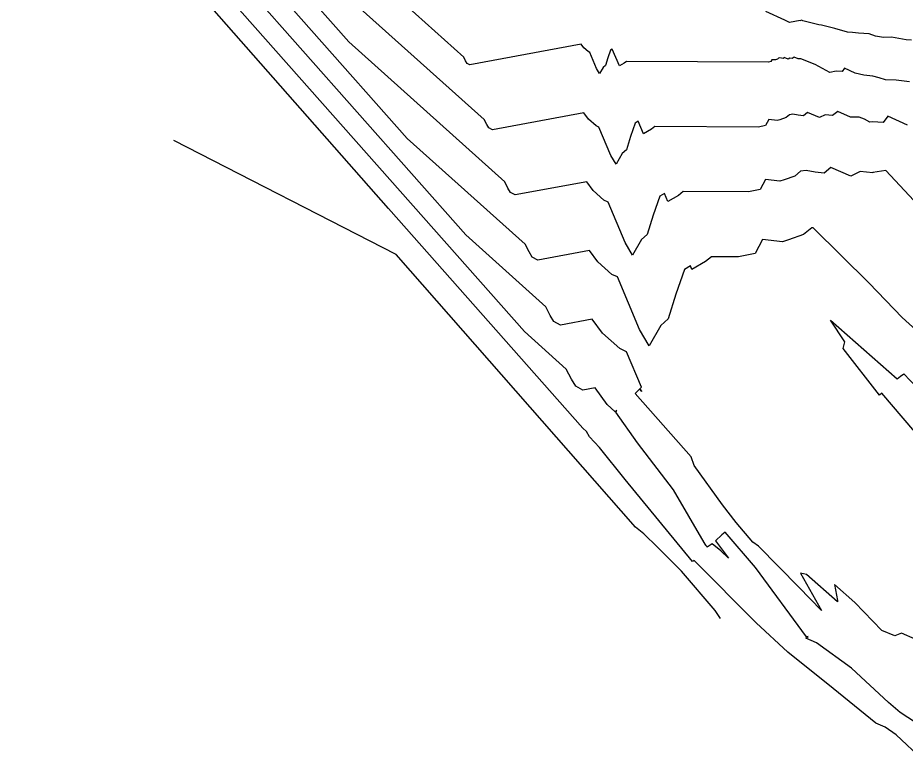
# Model space of a CAD drawing. Header units: inches. Extents: x 792284 to 793904, y 2487823 to 2489248.
# Drawn here: x 792768 to 793322, y 2487895 to 2488357 of the extents above; entities that cross this region are included whole.
import ezdxf

# ---------------------------------------------------------------- set-up
doc = ezdxf.new("R2010")
doc.units = ezdxf.units.IN
doc.header["$MEASUREMENT"] = 0

msp = doc.modelspace()

# ---------------------------------------------------------------- linework, layer by layer
for points in [[(793332.41, 2487895.08), (793315.46, 2487910.81), (793308.66, 2487915.73), (793302.92, 2487918.11), (793276.25, 2487939.77), (793247.97, 2487962.37), (793228.24, 2487980.7), (793189.79, 2488019.39), (793189.11, 2488019.11), (793188.71, 2488018.87), (793146.69, 2488069.87), (793130.63, 2488089.91), (793124.49, 2488096.49), (793122.73, 2488099.87), (793120.37, 2488101.98), (792999.27, 2488238.75), (792768.41, 2488501.03)], [(793331.72, 2487915.92), (793318.05, 2487924.87), (793310.72, 2487931.09), (793287.69, 2487952.46), (793265.84, 2487968.29), (793259.24, 2487971.03), (793260.7, 2487972.22), (793259.63, 2487971.97), (793227.87, 2488015.09), (793209.07, 2488037.07), (793206.89, 2488035.44), (793202.92, 2488031.77), (793211.1, 2488020.91), (793206.39, 2488025.5), (793200.9, 2488029.9), (793197.86, 2488027.83), (793197.89, 2488027.89), (793197.24, 2488028.69), (793197.09, 2488028.86), (793196.92, 2488029.05), (793196.48, 2488029.73), (793195.84, 2488030.6), (793176.74, 2488063.45), (793154.48, 2488092.67), (793140.9, 2488111.9), (793140.91, 2488111.93), (793141.61, 2488112.91), (793140.5, 2488112.09), (793135.44, 2488116.54), (793127.95, 2488126.97), (793120.45, 2488125.58), (793115.9, 2488128.05), (793113.2, 2488132.51), (793109.97, 2488138.71), (793083.92, 2488162.09), (792788.77, 2488495.42)], [(793327.44, 2487970.51), (793318.91, 2487974.27), (793314.63, 2487972.55), (793306.49, 2487975.91), (793289.78, 2487993.34), (793277.19, 2488004.55), (793278.88, 2487994.49), (793278.89, 2487993.69), (793259.75, 2488010.8), (793255.92, 2488011.51), (793269.02, 2487988.42), (793254.88, 2488002.8), (793229.7, 2488028.42), (793226.23, 2488030.92), (793215.88, 2488043.06), (793207.44, 2488054.11), (793189.77, 2488078.65), (793187.91, 2488084.05), (793152.85, 2488123.48), (793156.94, 2488127.34), (793147.61, 2488149.48), (793143.42, 2488151.42), (793132.53, 2488160.99), (793126.22, 2488169.77), (793106.35, 2488166.1), (793102.38, 2488168.25), (793100.02, 2488172.15), (793097.21, 2488177.55), (793047.47, 2488222.2), (792810.5, 2488489.82)], [(793336.65, 2488154.95), (793319.2, 2488170.91), (793298.7, 2488192.24), (793263.74, 2488226.74), (793262.88, 2488226.61), (793257.78, 2488222.49), (793248.54, 2488219.2), (793244.65, 2488218.03), (793232.22, 2488219.42), (793227.62, 2488210.7), (793217.39, 2488208.55), (793200.53, 2488208.63), (793196.82, 2488205.71), (793188.31, 2488200.78), (793187.39, 2488202.94), (793183.59, 2488200.76), (793178.24, 2488185.41), (793173.57, 2488169.92), (793168.92, 2488165.74), (793161.68, 2488153.22), (793155.68, 2488163.3), (793141.87, 2488196.09), (793138.46, 2488197.66), (793129.62, 2488205.44), (793124.49, 2488212.57), (793092.25, 2488206.61), (793088.86, 2488208.45), (793086.85, 2488211.78), (793084.45, 2488216.39), (793011.01, 2488282.3), (792832.23, 2488484.21)], [(793378.57, 2488187.92), (793309.1, 2488262.27), (793301.07, 2488261.07), (793300.99, 2488261.01), (793293.08, 2488261.71), (793287.32, 2488258.86), (793274.83, 2488264.31), (793270.6, 2488260.69), (793265.14, 2488261.36), (793259.38, 2488262.37), (793256, 2488261.86), (793252.37, 2488258.93), (793245.79, 2488256.59), (793243.02, 2488255.75), (793234.18, 2488256.74), (793230.9, 2488250.54), (793223.62, 2488249.01), (793182.85, 2488249.19), (793179.94, 2488246.9), (793173.25, 2488243.03), (793171.14, 2488247.97), (793168.22, 2488246.29), (793164.1, 2488234.48), (793160.51, 2488222.56), (793156.93, 2488219.35), (793151.36, 2488209.72), (793146.75, 2488217.47), (793136.13, 2488242.7), (793133.51, 2488243.91), (793126.7, 2488249.88), (793122.76, 2488255.37), (793078.15, 2488247.13), (793075.34, 2488248.66), (793073.68, 2488251.41), (793071.69, 2488255.23), (792974.56, 2488342.41), (792853.96, 2488478.61)], [(793323.75, 2488317.54), (793315.55, 2488318.54), (793308.92, 2488318.94), (793304.96, 2488320.05), (793300.93, 2488321.07), (793295.27, 2488321.75), (793289.96, 2488323.04), (793283.36, 2488326.1), (793281.86, 2488324.01), (793278.22, 2488324.2), (793274.09, 2488323.44), (793265.14, 2488328.37), (793256.13, 2488331.87), (793254.4, 2488331.86), (793251.91, 2488333.01), (793250.83, 2488332.21), (793249.32, 2488332.34), (793248.22, 2488331.8), (793245.84, 2488332.84), (793245.03, 2488332.15), (793243.99, 2488332.27), (793242.89, 2488332.47), (793242.24, 2488332.37), (793241.55, 2488331.81), (793240.3, 2488331.36), (793239.77, 2488331.2), (793238.08, 2488331.39), (793237.45, 2488330.21), (793236.06, 2488329.92), (793147.5, 2488330.32), (793146.17, 2488329.27), (793143.13, 2488327.51), (793138.65, 2488338.02), (793137.48, 2488337.35), (793135.83, 2488332.62), (793134.39, 2488327.86), (793132.97, 2488326.57), (793130.74, 2488322.72), (793128.89, 2488325.83), (793124.65, 2488335.91), (793123.6, 2488336.39), (793120.88, 2488338.78), (793119.3, 2488340.98), (793049.96, 2488328.17), (793048.31, 2488329.06), (793047.33, 2488330.67), (793046.17, 2488332.91), (792901.65, 2488462.63)], [(793322.46, 2488290.54), (793310.21, 2488296.23), (793307.43, 2488292.34), (793300.67, 2488292.7), (793299.14, 2488292.41), (793295.8, 2488294.25), (793292.45, 2488295.55), (793287.05, 2488295.54), (793279.27, 2488299.11), (793275.91, 2488296.61), (793271.2, 2488297.02), (793267.77, 2488295.33), (793260.33, 2488298.57), (793257.81, 2488296.42), (793254.56, 2488296.82), (793251.14, 2488297.42), (793249.12, 2488297.12), (793246.96, 2488295.37), (793243.05, 2488293.98), (793241.4, 2488293.48), (793236.13, 2488294.07), (793234.18, 2488290.37), (793229.84, 2488289.46), (793165.17, 2488289.75), (793163.05, 2488288.09), (793158.19, 2488285.27), (793154.89, 2488292.99), (793152.85, 2488291.82), (793149.97, 2488283.55), (793147.45, 2488275.21), (793144.95, 2488272.96), (793141.05, 2488266.22), (793137.82, 2488271.65), (793130.39, 2488289.3), (793128.56, 2488290.15), (793123.79, 2488294.33), (793121.03, 2488298.18), (793064.06, 2488287.65), (793061.83, 2488288.86), (793060.51, 2488291.04), (793058.93, 2488294.07), (792938.11, 2488402.52)], [(793325.11, 2488343.6), (793321.71, 2488343.66), (793312.62, 2488345.39), (793307.55, 2488345.2), (793302.61, 2488345.96), (793298.69, 2488347.52), (793292.1, 2488347.95), (793288.32, 2488348.41), (793285.26, 2488348.6), (793277.23, 2488350.85), (793269.07, 2488352.93), (793267.43, 2488353.12), (793257.46, 2488355.54), (793256.51, 2488355.98), (793256.29, 2488355.68), (793255.77, 2488355.71), (793249.05, 2488354.46), (793246.09, 2488356.09), (793234.29, 2488361.42)], [(793206.17, 2487983.41), (793202.75, 2487988.37), (793181.75, 2488012.78), (793181.74, 2488012.8), (793166.87, 2488027.73), (793158.33, 2488036.09), (793153.08, 2488040.26), (793004.01, 2488210.05), (792865.54, 2488281.13)], [(793340.46, 2488083.99), (793306.62, 2488123.62), (793305.17, 2488122.53), (793282.57, 2488151.49), (793283.57, 2488155.56), (793274.57, 2488169.06), (793316.2, 2488132.6), (793318.2, 2488134.2), (793320.26, 2488135.72), (793339.99, 2488115.05)], [(793155.98, 2488125.98), (793156.05, 2488126.05), (793157.17, 2488124.8), (793156.88, 2488124.97), (793155.98, 2488125.98)]]:
    msp.add_lwpolyline(points)

doc.saveas('drawing.dxf')
